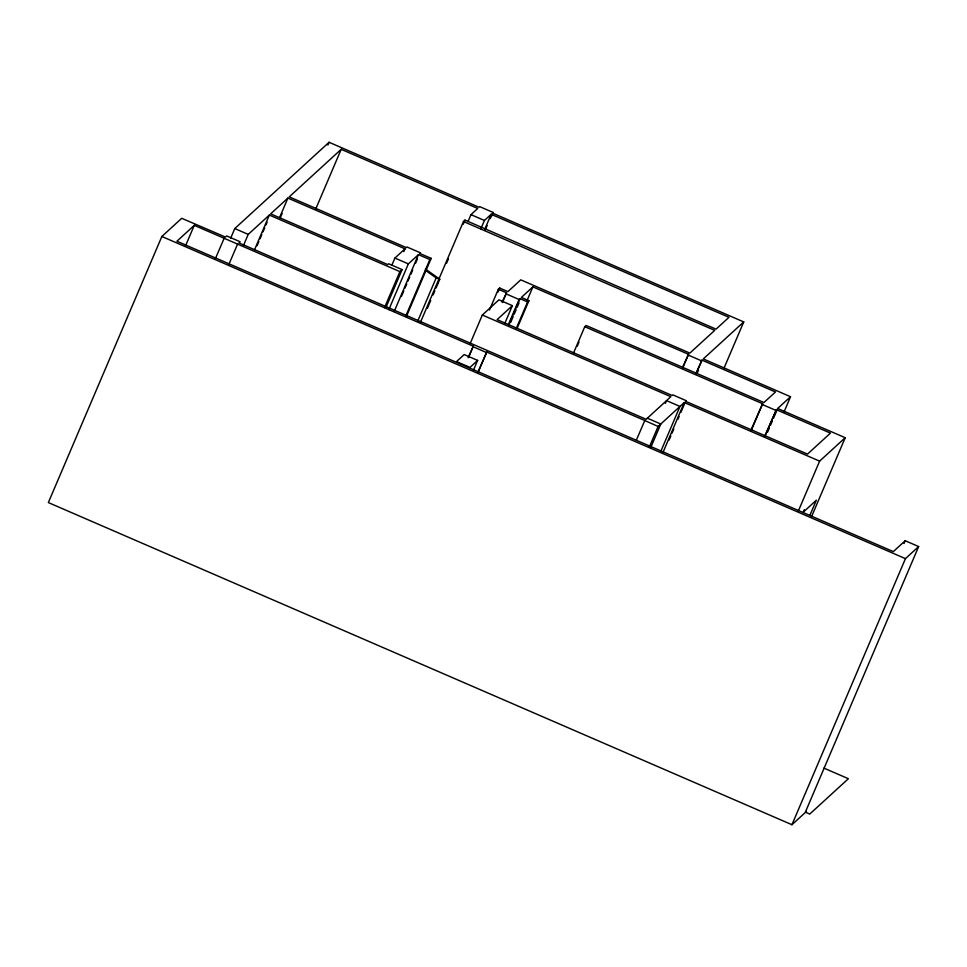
<?xml version="1.0" encoding="UTF-8"?>
<svg xmlns="http://www.w3.org/2000/svg" width="967" height="967" viewBox="0 0 967 967"><rect width="100%" height="100%" fill="white"/><g stroke="black" fill="none" stroke-linecap="round" stroke-linejoin="round"><path stroke-width="1.45" d="M469.914 344.119L482.328 315.024L670.844 396.688L646.125 419.303L238.922 242.898L240.142 241.774L226.701 235.948L225.468 237.072L181.723 218.3L161.852 236.492L48.35 502.574L791.949 824.718L805.148 812.643L918.65 546.548L905.209 540.734L893.327 551.601L176.913 241.23L194.27 225.347L224.151 238.281L215.157 259.192M185.41 246.126L194.27 225.347M230.63 238.269L234.776 228.563L329.07 142.282L479.04 207.252L479.705 206.648L493.158 212.462L491.381 216.62M228.599 265.018L237.592 244.107L473.31 346.222L468.584 357.319M243.491 245.473L248.217 234.389L269.346 215.061L399.903 271.618L402.103 269.6L388.661 263.773L387.779 264.583L270.663 213.84L287.9 198.078L405.016 248.809L403.831 251.577M254.563 249.704L269.346 215.061M257.077 245.715L258.842 241.569M260.026 238.789L261.803 234.63M262.988 231.862L264.753 227.704M265.937 224.936L267.122 222.156M279.632 217.478L287.9 198.078M280.357 217.648L282.134 213.489M327.886 145.05L329.07 142.282M315.774 208.908L341.194 149.317L477.722 208.461L470.977 214.638L468.016 221.564M391.949 264.994L394.911 258.056L405.016 248.809M384.528 307.651L399.903 271.618M386.147 307.01L402.103 269.6M388.843 309.621L408.352 263.882L418.457 254.635L429.856 259.567L431.173 258.358L419.775 253.427L420.44 252.822L406.998 246.996L406.333 247.6L289.23 196.869L341.194 149.317M394.222 311.459L418.457 254.635M401.45 296.385L403.819 290.837M405.004 288.069L406.769 283.911M407.953 281.143L409.73 276.985M410.915 274.217L412.691 270.059M415.641 263.121L417.418 258.963M405.62 316.39L429.856 259.567M406.345 316.572L431.173 258.358M417.792 320.984L436.165 277.928L425.383 270.264M420.307 322.676L463.459 221.516L465.006 220.101L716.039 329.155L728.973 317.309L491.163 214.287L484.419 220.464L480.865 228.78M427.341 308.4L429.118 304.23M429.529 303.251L430.714 300.483M433.083 294.935L434.86 290.777M436.032 288.009L437.809 283.851M438.003 283.391L439.78 279.233L425.407 269.019M446.681 263.06L448.446 258.902M463.229 224.259L465.006 220.101M484.66 229.53L491.163 214.287M485.398 229.699L487.175 225.541M490.124 218.615L491.901 214.456M468.137 357.717L473.31 346.222M489.471 310.032L498.331 289.242L499.661 288.033L507.917 291.611L520.766 279.85L689.858 353.1L714.71 330.363L463.459 221.516M497.884 292.191L499.661 288.033M502.091 302.006L506.587 292.82L498.331 289.242M473.492 370.095L477.638 360.401L464.184 354.575L456.533 361.585L469.974 367.412L477.638 360.401M502.453 302.514L505.995 294.198M478.036 371.86L486.752 352.048L644.796 420.524L636.395 440.045M477.891 372.839L486.752 352.048M504.689 323.667L512.365 305.657L498.924 299.83L482.328 315.024M508.449 324.453L519.086 299.504L520.041 298.646L527.583 301.909L528.913 300.701L521.358 297.425L532.89 286.885L688.54 354.309L682.629 368.173M508.799 324.972L520.041 298.646M510.721 322.374L513.078 316.838M514.263 314.057L516.04 309.899M517.224 307.131L518.989 302.973M526.979 300.737L532.89 286.885M516.354 328.248L527.583 301.909M517.091 328.417L528.913 300.701M573.528 353.015L584.769 326.689L586.087 325.468L763.942 402.526L775.474 391.973L701.982 360.135L695.998 373.214M577.226 346.259L578.991 342.1M665.356 403.396L666.541 400.616L679.982 406.442L684.285 402.514L819.617 461.138L845.206 437.725L777.686 408.485L773.552 418.179M682.557 367.387L688.54 354.309M649.244 447.25L658.104 426.459L679.982 406.442L661.065 450.791M650.743 447.576L660.787 424.017L647.346 418.191M696.071 373.999L701.982 360.135M662.999 452.399L684.285 402.514M697.388 372.791L698.573 370.01M669.055 440.106L670.832 435.948M672.017 433.18L673.781 429.022M677.927 419.315L679.1 416.547M680.877 412.389L685.011 402.683M723.642 369.043L743.744 321.926L492.493 213.078L493.158 212.462M750.718 430.69L762.625 403.735L584.769 326.689M751.395 430.073L762.625 403.735M764.462 436.637L776.368 409.694L830.448 433.119L807.505 454.103L685.603 401.305L686.268 400.701L672.827 394.874L672.162 395.479L497.098 319.63L512.365 305.657M765.139 436.02L776.368 409.694M767.641 432.044L769.418 427.885M770.59 425.105L772.367 420.947M784.044 411.966L790.535 396.724L703.299 358.926L743.744 321.926M798.343 511.035L819.617 461.138M803.178 512.401L804.351 509.645M809.899 515.314L816.353 500.181L803.807 511.664M811.518 516.729L845.206 437.725M904.024 543.502L905.209 540.734M791.949 824.718L905.45 558.636L918.65 546.548M224.151 238.281L237.592 244.107M644.796 420.524L658.104 426.459M777.686 408.485L790.535 396.724M806.478 811.434L805.62 812.207L809.693 814.105L848.397 778.713L823.908 768.112M436.165 277.928L439.78 279.233M470.977 214.638L484.419 220.464M687.875 354.913L701.317 360.739M761.948 404.351L775.691 410.31M505.644 293.69L519.086 299.504M394.911 258.056L408.352 263.882M234.776 228.563L248.217 234.389M472.875 346.633L486.316 352.447M161.852 236.492L905.45 558.636"/></g></svg>
